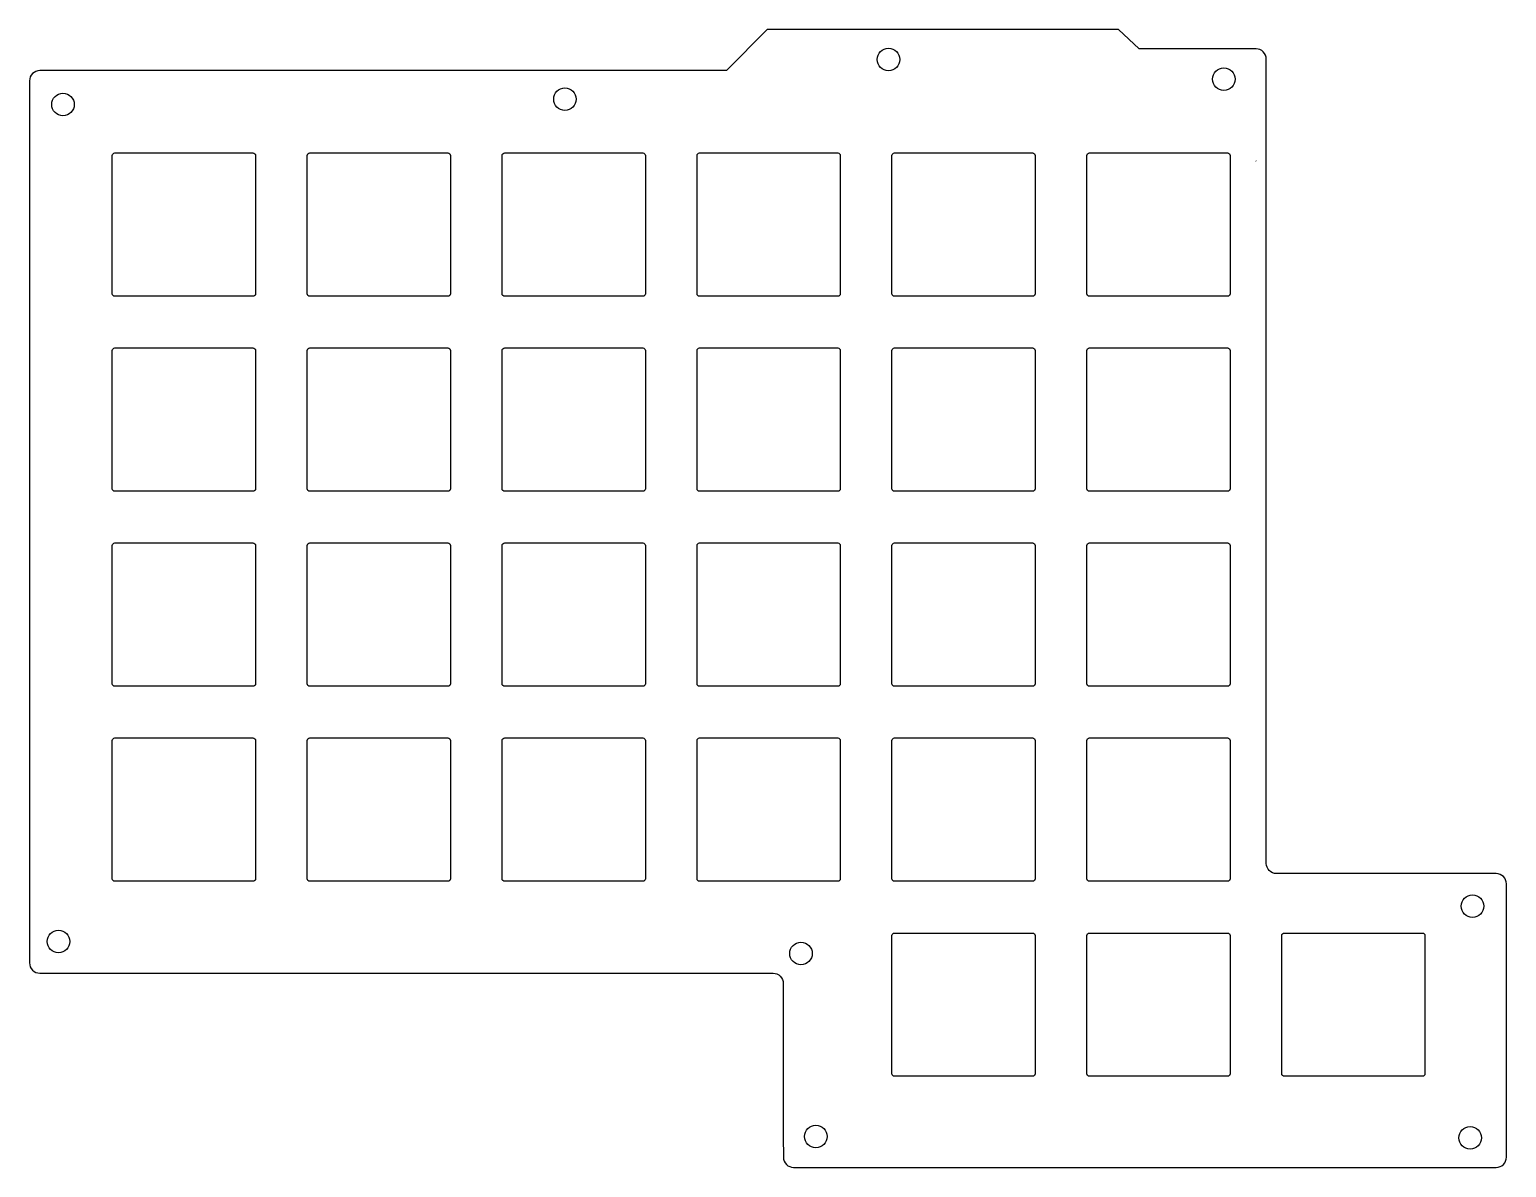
# Model space of a CAD drawing. Header units: millimetres. Extents: x 18 to 163, y 2 to 113.
import ezdxf

# ---------------------------------------------------------------- set-up
doc = ezdxf.new("R2010")
doc.units = ezdxf.units.MM
doc.layers.get('0').update_dxf_attribs({"linetype": 'CONTINUOUS'})

msp = doc.modelspace()

# ---------------------------------------------------------------- linework, layer by layer
msp.add_line((138.03, 100.26), (138.05, 100.24))
for points in [[(140.05, 30.63, -0.414214), (139.05, 31.63), (139.05, 33.63), (139.05, 108.2), (139.05, 110.2, 0.414214), (138.05, 111.2), (136.05, 111.2), (126.61, 111.2), (124.61, 113.08), (90.27, 113.08), (86.3, 109.07), (24.67, 109.07), (21.17, 109.07), (19.17, 109.07, 0.414214), (18.17, 108.07), (18.17, 106.07), (18.17, 103.57), (18.17, 26.41), (18.17, 23.82), (18.17, 21.91, 0.414214), (19.17, 20.91), (21.17, 20.91), (24.67, 20.91), (88.84, 20.91), (90.84, 20.91, -0.414214), (91.84, 19.91), (91.84, 17.92), (91.84, 14.53), (91.84, 4.93), (91.85, 2.93, 0.414214), (92.85, 1.93), (94.84, 1.93), (103.29, 1.93), (155.92, 1.93), (159.52, 1.93), (161.52, 1.93, 0.414214), (162.52, 2.93), (162.52, 4.86), (162.52, 10.46), (162.52, 27.66), (162.52, 29.63, 0.414214), (161.52, 30.63), (159.52, 30.63), (142.05, 30.63)], [(26.26, 100.78, -0.414214), (26.51, 101.03), (40.01, 101.03, -0.414214), (40.26, 100.78), (40.26, 87.28, -0.414214), (40.01, 87.03), (26.51, 87.03, -0.414214), (26.26, 87.28)], [(45.31, 100.78, -0.414214), (45.56, 101.03), (59.06, 101.03, -0.414214), (59.31, 100.78), (59.31, 87.28, -0.414214), (59.06, 87.03), (45.56, 87.03, -0.414214), (45.31, 87.28)], [(78.36, 100.78), (78.36, 87.28, -0.414214), (78.11, 87.03), (64.61, 87.03, -0.414214), (64.36, 87.28), (64.36, 100.78, -0.414214), (64.61, 101.03), (78.11, 101.03, -0.414214)], [(97.41, 87.28, -0.414214), (97.16, 87.03), (83.66, 87.03, -0.414214), (83.41, 87.28), (83.41, 100.78, -0.414214), (83.66, 101.03), (97.16, 101.03, -0.414214), (97.41, 100.78)], [(116.21, 87.03), (102.71, 87.03, -0.414214), (102.46, 87.28), (102.46, 100.78, -0.414214), (102.71, 101.03), (116.21, 101.03, -0.414214), (116.46, 100.78), (116.46, 87.28, -0.414214)], [(135.26, 87.03), (121.76, 87.03, -0.414214), (121.51, 87.28), (121.51, 100.78, -0.414214), (121.76, 101.03), (135.26, 101.03, -0.414214), (135.51, 100.78), (135.51, 87.28, -0.414214)], [(40.26, 81.73), (40.26, 68.23, -0.414214), (40.01, 67.98), (26.51, 67.98, -0.414214), (26.26, 68.23), (26.26, 81.73, -0.414214), (26.51, 81.98), (40.01, 81.98, -0.414214)], [(45.31, 68.23), (45.31, 81.73, -0.414214), (45.56, 81.98), (59.06, 81.98, -0.414214), (59.31, 81.73), (59.31, 68.23, -0.414214), (59.06, 67.98), (45.56, 67.98, -0.414214)], [(78.11, 81.98, -0.414214), (78.36, 81.73), (78.36, 68.23, -0.414214), (78.11, 67.98), (64.61, 67.98, -0.414214), (64.36, 68.23), (64.36, 81.73, -0.414214), (64.61, 81.98)], [(83.66, 67.98, -0.414214), (83.41, 68.23), (83.41, 81.73, -0.414214), (83.66, 81.98), (97.16, 81.98, -0.414214), (97.41, 81.73), (97.41, 68.23, -0.414214), (97.16, 67.98)], [(102.46, 68.23), (102.46, 81.73, -0.414214), (102.71, 81.98), (116.21, 81.98, -0.414214), (116.46, 81.73), (116.46, 68.23, -0.414214), (116.21, 67.98), (102.71, 67.98, -0.414214)], [(135.51, 81.73), (135.51, 68.23, -0.414214), (135.26, 67.98), (121.76, 67.98, -0.414214), (121.51, 68.23), (121.51, 81.73, -0.414214), (121.76, 81.98), (135.26, 81.98, -0.414214)], [(40.01, 62.93, -0.414214), (40.26, 62.68), (40.26, 49.18, -0.414214), (40.01, 48.93), (26.51, 48.93, -0.414214), (26.26, 49.18), (26.26, 62.68, -0.414214), (26.51, 62.93)], [(59.31, 62.68), (59.31, 49.18, -0.414214), (59.06, 48.93), (45.56, 48.93, -0.414214), (45.31, 49.18), (45.31, 62.68, -0.414214), (45.56, 62.93), (59.06, 62.93, -0.414214)], [(64.36, 62.68, -0.414214), (64.61, 62.93), (78.11, 62.93, -0.414214), (78.36, 62.68), (78.36, 49.18, -0.414214), (78.11, 48.93), (64.61, 48.93, -0.414214), (64.36, 49.18)], [(83.66, 62.93), (97.16, 62.93, -0.414214), (97.41, 62.68), (97.41, 49.18, -0.414214), (97.16, 48.93), (83.66, 48.93, -0.414214), (83.41, 49.18), (83.41, 62.68, -0.414214)], [(102.46, 49.18), (102.46, 62.68, -0.414214), (102.71, 62.93), (116.21, 62.93, -0.414214), (116.46, 62.68), (116.46, 49.18, -0.414214), (116.21, 48.93), (102.71, 48.93, -0.414214)], [(135.26, 62.93, -0.414214), (135.51, 62.68), (135.51, 49.18, -0.414214), (135.26, 48.93), (121.76, 48.93, -0.414214), (121.51, 49.18), (121.51, 62.68, -0.414214), (121.76, 62.93)], [(26.26, 43.63, -0.414214), (26.51, 43.88), (40.01, 43.88, -0.414214), (40.26, 43.63), (40.26, 30.13, -0.414214), (40.01, 29.88), (26.51, 29.88, -0.414214), (26.26, 30.13)], [(59.31, 43.63), (59.31, 30.13, -0.414214), (59.06, 29.88), (45.56, 29.88, -0.414214), (45.31, 30.13), (45.31, 43.63, -0.414214), (45.56, 43.88), (59.06, 43.88, -0.414214)], [(78.11, 43.88, -0.414214), (78.36, 43.63), (78.36, 30.13, -0.414214), (78.11, 29.88), (64.61, 29.88, -0.414214), (64.36, 30.13), (64.36, 43.63, -0.414214), (64.61, 43.88)], [(83.41, 43.63, -0.414214), (83.66, 43.88), (97.16, 43.88, -0.414214), (97.41, 43.63), (97.41, 30.13, -0.414214), (97.16, 29.88), (83.66, 29.88, -0.414214), (83.41, 30.13)], [(116.21, 29.88), (102.71, 29.88, -0.414214), (102.46, 30.13), (102.46, 43.63, -0.414214), (102.71, 43.88), (116.21, 43.88, -0.414214), (116.46, 43.63), (116.46, 30.13, -0.414214)], [(135.26, 29.88), (121.76, 29.88, -0.414214), (121.51, 30.13), (121.51, 43.63, -0.414214), (121.76, 43.88), (135.26, 43.88, -0.414214), (135.51, 43.63), (135.51, 30.13, -0.414214)], [(116.21, 10.83), (102.71, 10.83, -0.414214), (102.46, 11.08), (102.46, 24.58, -0.414214), (102.71, 24.83), (116.21, 24.83, -0.414214), (116.46, 24.58), (116.46, 11.08, -0.414214)], [(135.26, 10.83), (121.76, 10.83, -0.414214), (121.51, 11.08), (121.51, 24.58, -0.414214), (121.76, 24.83), (135.26, 24.83, -0.414214), (135.51, 24.58), (135.51, 11.08, -0.414214)], [(154.56, 11.08, -0.414214), (154.31, 10.83), (140.81, 10.83, -0.414214), (140.56, 11.08), (140.56, 24.58, -0.414214), (140.81, 24.83), (154.31, 24.83, -0.414214), (154.56, 24.58)]]:
    msp.add_lwpolyline(points, format="xyb", close=True)
for centre in [(102.12, 110.16), (134.9, 108.23), (21.44, 105.77), (70.5, 106.29), (159.2, 27.46), (21, 24), (93.57, 22.82), (95.02, 4.95), (158.97, 4.82)]:
    msp.add_circle(centre, 1.1)

doc.saveas('drawing.dxf')
